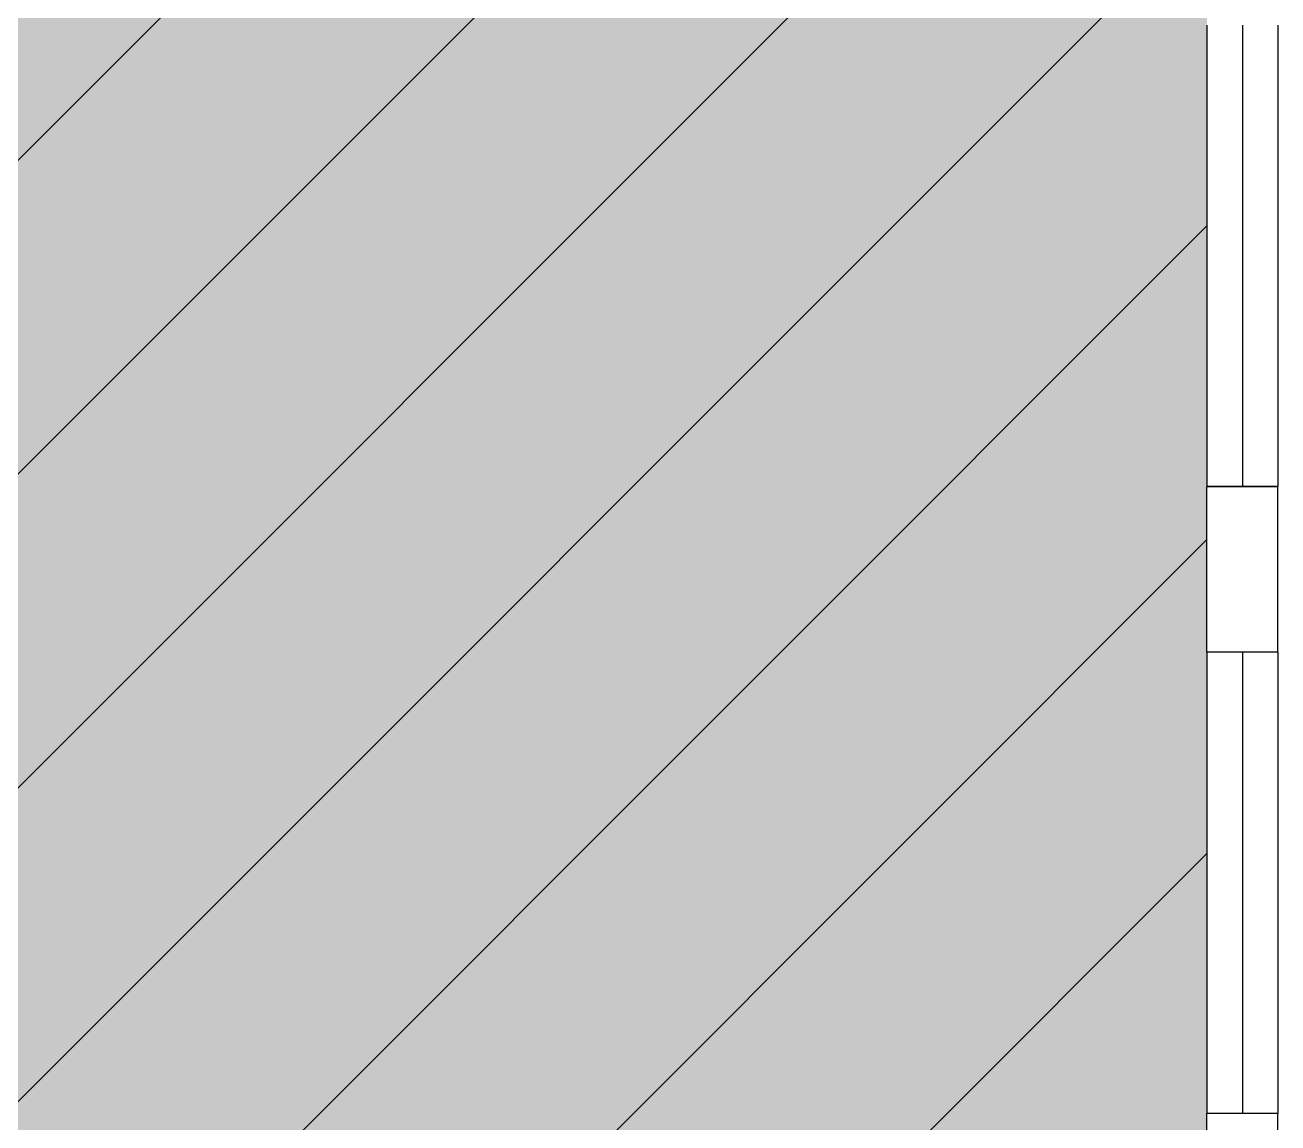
# Model space of a CAD drawing. Header units: inches. Extents: x -334 to 3612, y -24 to 2633.
# Drawn here: x 1962.2 to 2174, y 1267.9 to 1453.5 of the extents above; entities that cross this region are included whole.
import ezdxf

# ---------------------------------------------------------------- set-up
doc = ezdxf.new("R2010")
doc.units = ezdxf.units.IN
doc.header["$LTSCALE"] = 10
doc.header["$MEASUREMENT"] = 0
for name, color, linetype in [('A-GLAZ', 1, 'CONTINUOUS'), ('A-GLAZ-SILL', 2, 'CONTINUOUS'), ('A-WALL', 5, 'CONTINUOUS'), ('Rooms-Capacity', 4, 'CONTINUOUS'), ('Rooms-Category-Color', 7, 'CONTINUOUS'), ('Rooms-College-Color', 7, 'CONTINUOUS'), ('Rooms-Department-Color', 7, 'CONTINUOUS'), ('Rooms-Division-Color', 7, 'CONTINUOUS')]:
    doc.layers.add(name, color=color, linetype=linetype)

msp = doc.modelspace()

# ---------------------------------------------------------------- hatches: boundary and pattern name
at = {"layer": 'Rooms-Capacity'}
h = msp.add_hatch(dxfattribs=at)
h.set_pattern_fill('ANSI31', color=256, scale=300, style=0)
h.paths.add_polyline_path([(2162, 1453.5), (2162, 1473.5), (1766.5, 1473.5), (1766.5, 940.5), (2098, 940.5), (2162, 940.5), (2162, 961.5)])
at = {"layer": 'Rooms-Category-Color', "true_color": 0xe3f498}
msp.add_hatch(color=61, dxfattribs=at).paths.add_polyline_path([(2162, 1453.5), (2162, 1473.5), (1766.5, 1473.5), (1766.5, 940.5), (2098, 940.5), (2162, 940.5), (2162, 961.5)])
at = {"layer": 'Rooms-College-Color', "true_color": 0xe3f498}
msp.add_hatch(color=61, dxfattribs=at).paths.add_polyline_path([(2162, 1453.5), (2162, 1473.5), (1766.5, 1473.5), (1766.5, 940.5), (2098, 940.5), (2162, 940.5), (2162, 961.5)])
at = {"layer": 'Rooms-Department-Color', "true_color": 0xe3f498}
msp.add_hatch(color=61, dxfattribs=at).paths.add_polyline_path([(2162, 1453.5), (2162, 1473.5), (1766.5, 1473.5), (1766.5, 940.5), (2098, 940.5), (2162, 940.5), (2162, 961.5)])
at = {"layer": 'Rooms-Division-Color', "true_color": 0xe3f498}
msp.add_hatch(color=61, dxfattribs=at).paths.add_polyline_path([(2162, 1453.5), (2162, 1473.5), (1766.5, 1473.5), (1766.5, 940.5), (2098, 940.5), (2162, 940.5), (2162, 961.5)])

# ---------------------------------------------------------------- linework, layer by layer
at = {"layer": 'A-GLAZ'}
for p, q in [((2168, 1453.5), (2168, 1375.5)), ((2168, 1453.5), (2168, 1375.5)), ((2168, 1347.5), (2168, 1269.5)), ((2168, 1347.5), (2168, 1269.5))]:
    msp.add_line(p, q, dxfattribs=at)
at = {"layer": 'A-GLAZ-SILL'}
for p, q in [((2162, 1453.5), (2162, 1375.5)), ((2162, 1453.5), (2162, 1375.5)), ((2174, 1453.5), (2174, 1375.5)), ((2174, 1453.5), (2174, 1375.5)), ((2174, 1375.5), (2162, 1375.5)), ((2174, 1375.5), (2162, 1375.5)), ((2174, 1347.5), (2162, 1347.5)), ((2162, 1347.5), (2162, 1269.5)), ((2174, 1347.5), (2162, 1347.5)), ((2162, 1347.5), (2162, 1269.5)), ((2174, 1347.5), (2174, 1269.5)), ((2174, 1347.5), (2174, 1269.5)), ((2174, 1269.5), (2162, 1269.5)), ((2174, 1269.5), (2162, 1269.5))]:
    msp.add_line(p, q, dxfattribs=at)
at = {"layer": 'A-WALL'}
for p, q in [((2162, 1347.5), (2162, 1375.5)), ((2162, 1375.5), (2174, 1375.5)), ((2162, 1347.5), (2162, 1375.5)), ((2162, 1375.5), (2174, 1375.5)), ((2174, 1347.5), (2174, 1375.5)), ((2174, 1347.5), (2174, 1375.5)), ((2174, 1347.5), (2162, 1347.5)), ((2174, 1347.5), (2162, 1347.5)), ((2162, 1143.5), (2162, 1269.5)), ((2174, 1269.5), (2162, 1269.5)), ((2162, 1143.5), (2162, 1269.5)), ((2174, 1269.5), (2162, 1269.5)), ((2174, 1143.5), (2174, 1269.5)), ((2174, 1143.5), (2174, 1269.5))]:
    msp.add_line(p, q, dxfattribs=at)

doc.saveas('drawing.dxf')
